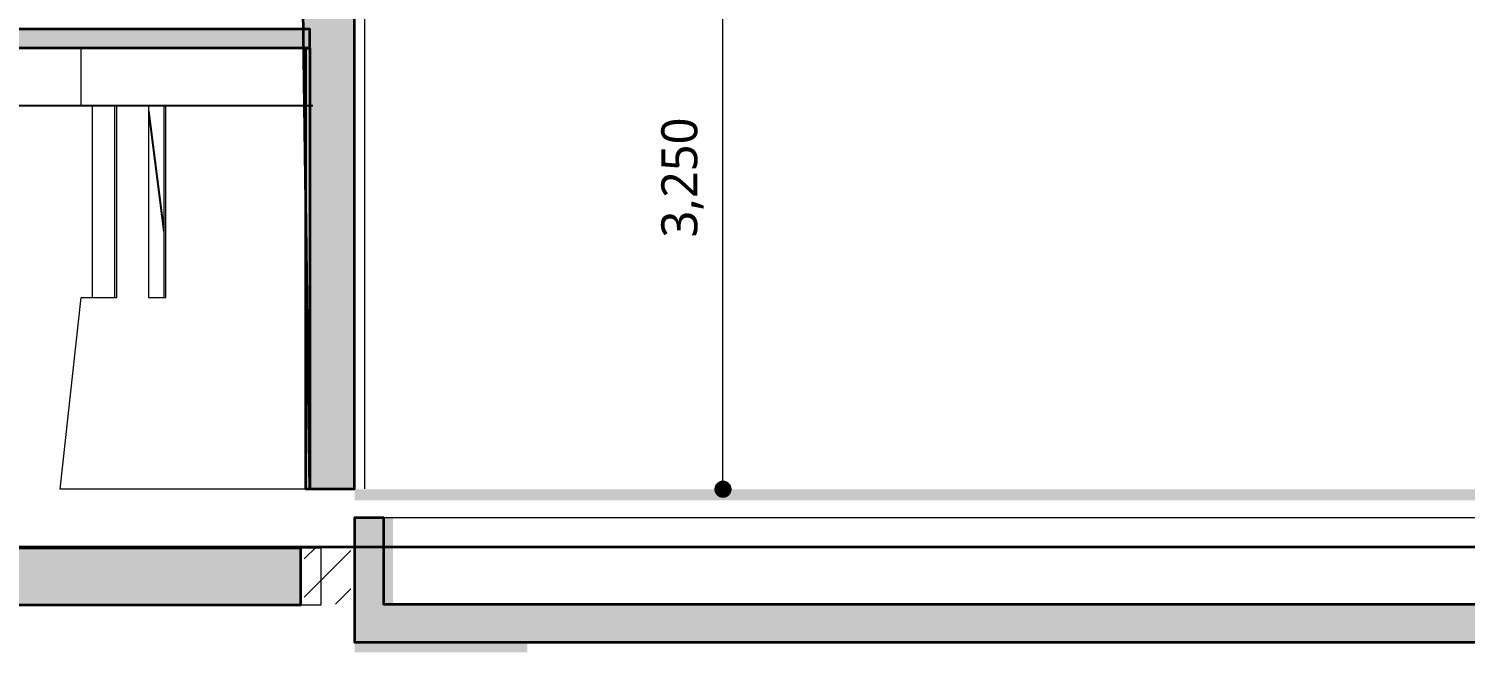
# Model space of a CAD drawing. Header units: millimetres. Extents: x 0 to 153524, y 0 to 59400.
# Drawn here: x 7099 to 14593, y 23450 to 26700 of the extents above; entities that cross this region are included whole.
import ezdxf

# ---------------------------------------------------------------- set-up
doc = ezdxf.new("R2010")
doc.units = ezdxf.units.MM
for name, color, linetype, lineweight in [('01_切断（構造・壁）', 7, 'Continuous', 35), ('05_断熱（仮）', 2, 'Continuous', 9), ('10_見えがかり', 7, 'Continuous', 13), ('12_見えがかり（ガラス）', 5, 'Continuous', 9), ('15_地盤', 8, 'Continuous', 9), ('50_寸法', 3, 'Continuous', 9)]:
    doc.layers.add(name, color=color, linetype=linetype, lineweight=lineweight)
doc.styles.add('JP', font='NotoSansCJKjp-Regular.otf')

msp = doc.modelspace()

# ---------------------------------------------------------------- hatches: boundary and pattern name
at = {"layer": '01_切断（構造・壁）'}
for color, points in [(7, [(8643.1, 29228.6), (8797.2, 29244.8), (8797.2, 24300), (8566.4, 24300), (8521, 27550), (8521, 27570), (8566.4, 29206)]), (7, [(7873.9, 26600), (6816.7, 26600), (6816.7, 26679.3), (6816.7, 26700), (7873.9, 26700), (8037.8, 26700), (8068.3, 26700), (8080.9, 26700), (8094.2, 26700), (8131.6, 26700), (8234.3, 26700), (8334.5, 26700), (8342.9, 26700), (8346.7, 26700), (8346.9, 26700), (8470.2, 26700), (8564.8, 26700), (8564.8, 26671.1), (8564.8, 26600), (8470.2, 26600), (8346.9, 26600), (8346.7, 26600), (8342.9, 26600), (8334.5, 26600), (8234.3, 26600), (8131.6, 26600), (8094.2, 26600), (8080.9, 26600), (8068.3, 26600), (8037.8, 26600)]), (7, [(8544.4, 25013.5), (8544.4, 26599), (8561.6, 26599), (8566.4, 26599), (8566.4, 24740.3), (8566.4, 24740.3), (8566.4, 24300), (8550.5, 24300), (8544.4, 24300), (8544.4, 25013.5)]), (7, [(17099.9, 24242), (17099.9, 24300), (8800.4, 24300), (8800.4, 24242)]), (8, [(17099.9, 23500), (16949.9, 23500), (8950.4, 23500), (8800.4, 23500), (8800.4, 23700), (8800.4, 24152), (8950.4, 24152), (8950.4, 23700), (16949.9, 23700), (16949.9, 24152), (17099.9, 24152), (17099.9, 23700)]), (7, [(8516.6, 23853), (8516.6, 23853), (8516.6, 23695), (8470.4, 23695), (8396.5, 23695), (8336.8, 23695), (8291.5, 23695), (8260.4, 23695), (8243.4, 23695), (8240.3, 23695), (7808.6, 23695), (7746.3, 23695), (7696.6, 23695), (7665.2, 23695), (7315.5, 23695), (7314, 23695), (6719.5, 23695), (6719.5, 23864.6), (6719.5, 23995), (7314, 23995), (7315.5, 23995), (7665.2, 23995), (7696.6, 23995), (7746.3, 23995), (7808.6, 23995), (8240.3, 23995), (8243.4, 23995), (8260.4, 23995), (8291.5, 23995), (8336.8, 23995), (8396.5, 23995), (8470.4, 23995), (8516.6, 23995)])]:
    msp.add_hatch(color=color, dxfattribs=at).paths.add_polyline_path(points)
at = {"layer": '05_断熱（仮）', "true_color": 0xf3d98b}
for points in [[(8950.4, 24152), (9000.4, 24152), (9000.4, 23700), (8950.4, 23700)], [(8800.4, 23500), (9700.4, 23500), (9700.4, 23450), (8800.4, 23450)]]:
    msp.add_hatch(color=8, dxfattribs=at).paths.add_polyline_path(points)
at = {"layer": '50_寸法'}
msp.add_hatch(color=7, dxfattribs=at).paths.add_polyline_path([(10766, 24300), (10765.1, 24291.2), (10762.6, 24282.8), (10758.4, 24275), (10752.8, 24268.2), (10746, 24262.6), (10738.2, 24258.4), (10729.8, 24255.9), (10721, 24255), (10712.2, 24255.9), (10703.8, 24258.4), (10696, 24262.6), (10689.2, 24268.2), (10683.6, 24275), (10679.4, 24282.8), (10676.9, 24291.2), (10676, 24300), (10676.9, 24308.8), (10679.4, 24317.2), (10683.6, 24325), (10689.2, 24331.8), (10696, 24337.4), (10703.8, 24341.6), (10712.2, 24344.1), (10721, 24345), (10729.8, 24344.1), (10738.2, 24341.6), (10746, 24337.4), (10752.8, 24331.8), (10758.4, 24325), (10762.6, 24317.2), (10765.1, 24308.8)])

# ---------------------------------------------------------------- linework, layer by layer
at = {"layer": '01_切断（構造・壁）'}
for points in [[(8643.1, 29228.6), (8797.2, 29244.8), (8797.2, 24300), (8566.4, 24300), (8521, 27550), (8521, 27570), (8566.4, 29206), (8643.1, 29228.6)], [(6816.7, 26700), (7873.9, 26700), (8037.8, 26700), (8068.3, 26700), (8080.9, 26700), (8094.2, 26700), (8131.6, 26700), (8234.3, 26700), (8334.5, 26700), (8342.9, 26700), (8346.7, 26700), (8346.9, 26700), (8470.2, 26700), (8564.8, 26700), (8564.8, 26671.1), (8564.8, 26600), (8470.2, 26600), (8346.9, 26600), (8346.7, 26600), (8342.9, 26600), (8334.5, 26600), (8234.3, 26600), (8131.6, 26600), (8094.2, 26600), (8080.9, 26600), (8068.3, 26600), (8037.8, 26600), (7873.9, 26600)], [(7873.9, 26600), (6816.7, 26600)], [(8544.4, 25013.5), (8544.4, 26599), (8561.6, 26599), (8566.4, 26599), (8566.4, 24740.3), (8566.4, 24740.3), (8566.4, 24300), (8550.5, 24300), (8544.4, 24300), (8544.4, 25013.5), (8544.4, 25013.5)], [(17099.9, 23500), (16949.9, 23500), (8950.4, 23500), (8800.4, 23500), (8800.4, 23700), (8800.4, 24152), (8950.4, 24152), (8950.4, 23700), (16949.9, 23700), (16949.9, 24152), (17099.9, 24152), (17099.9, 23700), (17099.9, 23500)], [(3000, 24000), (38300, 24000)], [(6719.5, 23995), (7314, 23995), (7315.5, 23995), (7665.2, 23995), (7696.6, 23995), (7746.3, 23995), (7808.6, 23995), (8240.3, 23995), (8243.4, 23995), (8260.4, 23995), (8291.5, 23995), (8336.8, 23995), (8396.5, 23995), (8470.4, 23995), (8516.6, 23995), (8516.6, 23853)], [(8516.6, 23853), (8516.6, 23853), (8516.6, 23695), (8470.4, 23695), (8396.5, 23695), (8336.8, 23695), (8291.5, 23695), (8260.4, 23695), (8243.4, 23695), (8240.3, 23695), (7808.6, 23695), (7746.3, 23695), (7696.6, 23695), (7665.2, 23695), (7315.5, 23695), (7314, 23695), (6719.5, 23695)]]:
    msp.add_lwpolyline(points, dxfattribs=at)
at = {"layer": '10_見えがかり'}
for points in [[(8851.6, 26818), (8851.6, 24302)], [(7262.8, 24300), (7372.4, 25300), (7558.6, 25300), (7558.6, 26300), (7372.4, 26300), (7372.4, 26598)], [(7548.1, 25302), (7548.1, 26298)], [(7724.5, 25300), (7814.2, 25300), (7814.2, 26300), (7724.5, 26300), (7724.5, 25300)], [(7726.5, 26271.9), (7804.2, 25659)], [(7804.2, 25643.4), (7726.5, 26256.3)], [(7806.2, 25302), (7806.2, 26298)], [(8542.4, 24300), (7262.8, 24300)], [(8950.4, 24152), (16949.9, 24152)], [(8622.5, 23995), (8622.5, 23695), (8518.6, 23695)], [(8518.6, 23995), (8622.5, 23995)]]:
    msp.add_lwpolyline(points, dxfattribs=at)
at = {"layer": '12_見えがかり（ガラス）'}
msp.add_lwpolyline([(7432.2, 25302), (7432.2, 26298)], dxfattribs=at)
at = {"layer": '15_地盤'}
for points in [[(8536.6, 23936.6), (8600, 24000)], [(8536.6, 23736.6), (8780.4, 23980.4)], [(8700, 23700), (8780.4, 23780.4)]]:
    msp.add_lwpolyline(points, dxfattribs=at)
at = {"layer": '50_寸法'}
msp.add_lwpolyline([(10721, 24300), (10721, 27550)], dxfattribs=at)
at = {"layer": '81_注'}
msp.add_lwpolyline([(5821.5, 26300), (8581, 26300)], dxfattribs=at)

# ---------------------------------------------------------------- texts
at = {"layer": '50_寸法', "insert": (10621, 25925), "char_height": 187.87, "attachment_point": 8, "rotation": 90, "style": 'JP'}
msp.add_mtext('3,250', dxfattribs=at)

doc.saveas('drawing.dxf')
